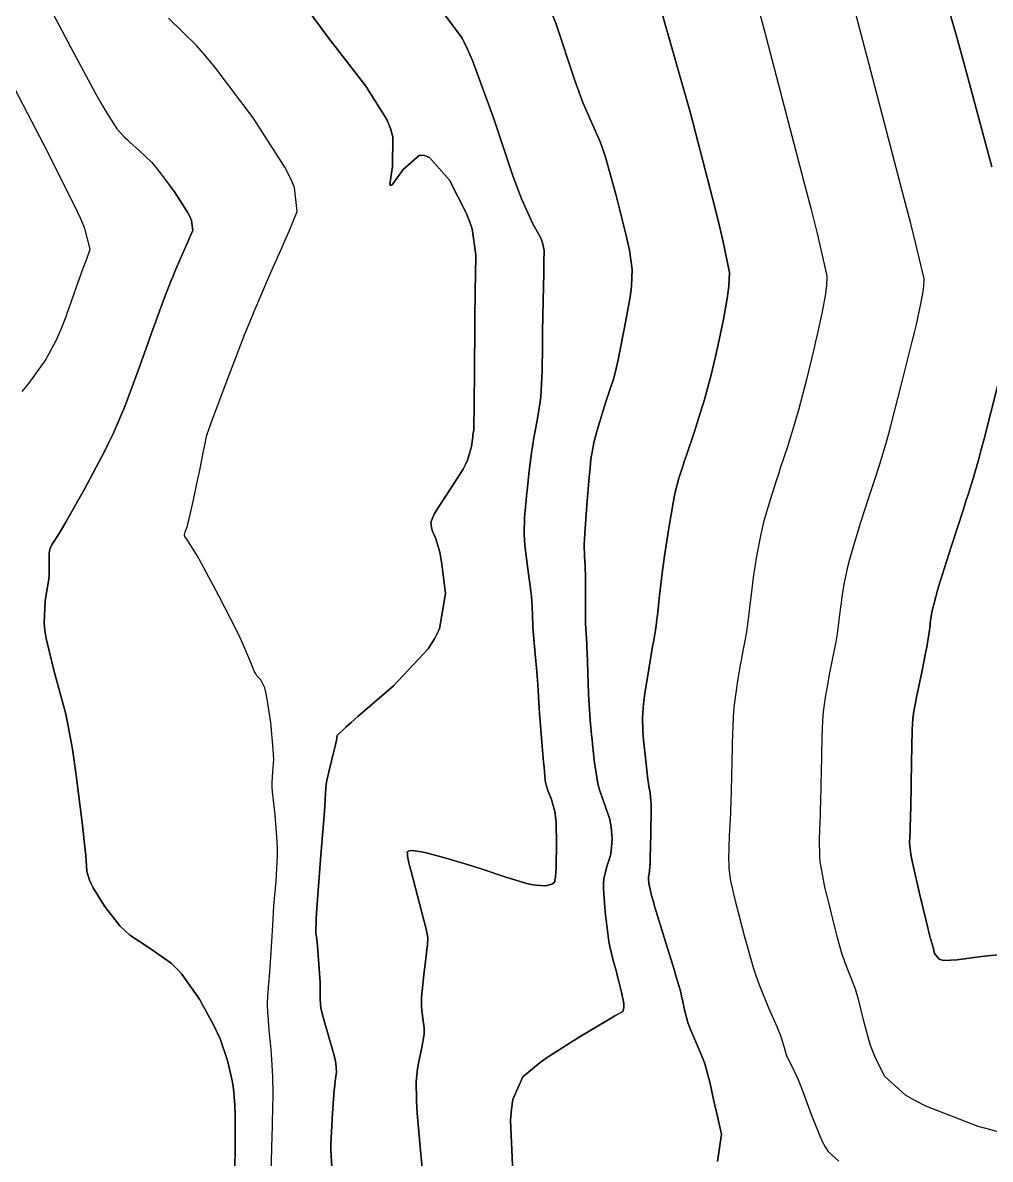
# Model space of a CAD drawing. Header units: metres. Extents: x 837117 to 838479, y 1189012 to 1191015.
# Drawn here: x 837819.78 to 837854.53, y 1189268.64 to 1189309.45 of the extents above; entities that cross this region are included whole.
import ezdxf

# ---------------------------------------------------------------- set-up
doc = ezdxf.new("R2010")
doc.units = ezdxf.units.M
doc.header["$LTSCALE"] = 0.3
doc.layers.add('COTAS 10', color=1, linetype='Continuous')
doc.layers.add('COTAS INT', color=252, linetype='Continuous')

msp = doc.modelspace()

# ---------------------------------------------------------------- linework, layer by layer
at = {"layer": 'COTAS 10'}
for points in [[(837837.381, 1189268.165), (837837.3, 1189270.042), (837837.328, 1189270.441), (837837.378, 1189270.787), (837837.74, 1189271.602), (837838.363, 1189272.111), (837838.577, 1189272.265), (837838.809, 1189272.425), (837839.799, 1189273.049), (837840.707, 1189273.589), (837840.888, 1189273.696), (837841.038, 1189273.784), (837841.323, 1189273.949), (837841.368, 1189274.083), (837841.366, 1189274.151), (837841.359, 1189274.233), (837841.281, 1189274.644), (837841.164, 1189275.122), (837841.131, 1189275.246), (837841.098, 1189275.368), (837840.978, 1189275.778), (837840.86, 1189276.28), (837840.828, 1189276.459), (837840.797, 1189276.655), (837840.69, 1189277.507), (837840.635, 1189278.348), (837840.638, 1189278.536), (837840.648, 1189278.705), (837840.748, 1189279.158), (837840.87, 1189279.507), (837840.894, 1189279.611), (837840.914, 1189279.718), (837840.949, 1189280.132), (837840.914, 1189280.579), (837840.889, 1189280.708), (837840.858, 1189280.839), (837840.689, 1189281.327), (837840.503, 1189281.869), (837840.46, 1189282.034), (837840.422, 1189282.205), (837840.315, 1189282.874), (837840.241, 1189283.542), (837840.223, 1189283.712), (837840.207, 1189283.875), (837840.157, 1189284.411), (837840.118, 1189284.973), (837840.109, 1189285.153), (837840.1, 1189285.344), (837840.071, 1189286.121), (837840.046, 1189286.85), (837840.039, 1189287.01), (837840.032, 1189287.153), (837840.007, 1189287.517), (837839.988, 1189287.883), (837839.985, 1189288.027), (837839.983, 1189288.188), (837839.984, 1189288.925), (837839.983, 1189289.656), (837839.979, 1189289.815), (837839.975, 1189289.954), (837839.949, 1189290.3), (837839.942, 1189290.717), (837839.949, 1189290.902), (837839.961, 1189291.116), (837840.037, 1189292.138), (837840.122, 1189293.13), (837840.138, 1189293.325), (837840.152, 1189293.485), (837840.179, 1189293.778), (837840.201, 1189293.91), (837840.212, 1189293.969), (837840.226, 1189294.037), (837840.293, 1189294.365), (837840.406, 1189294.823), (837840.449, 1189294.974), (837840.497, 1189295.135), (837840.711, 1189295.803), (837840.914, 1189296.415), (837840.955, 1189296.541), (837840.99, 1189296.648), (837841.059, 1189296.877), (837841.126, 1189297.191), (837841.159, 1189297.351), (837841.199, 1189297.544), (837841.393, 1189298.506), (837841.577, 1189299.538), (837841.611, 1189299.774), (837841.636, 1189299.99), (837841.664, 1189300.592), (837841.563, 1189301.281), (837841.507, 1189301.552), (837841.439, 1189301.857), (837841.092, 1189303.248), (837840.702, 1189304.623), (837840.607, 1189304.918), (837840.518, 1189305.176), (837840.241, 1189305.797), (837839.893, 1189306.586), (837839.757, 1189306.95), (837839.606, 1189307.376), (837838.919, 1189309.442), (837838.035, 1189311.619)], [(837838.035, 1189311.619), (837838.919, 1189309.442), (837839.606, 1189307.376), (837839.757, 1189306.95), (837839.893, 1189306.586), (837840.241, 1189305.797), (837840.518, 1189305.176), (837840.607, 1189304.918), (837840.702, 1189304.623), (837841.092, 1189303.248), (837841.439, 1189301.857), (837841.507, 1189301.552), (837841.563, 1189301.281), (837841.664, 1189300.592), (837841.636, 1189299.99), (837841.611, 1189299.774), (837841.577, 1189299.538), (837841.393, 1189298.506), (837841.199, 1189297.544), (837841.159, 1189297.351), (837841.126, 1189297.191), (837841.059, 1189296.877), (837840.99, 1189296.648), (837840.955, 1189296.541), (837840.914, 1189296.415), (837840.711, 1189295.803), (837840.497, 1189295.135), (837840.449, 1189294.974), (837840.406, 1189294.823), (837840.293, 1189294.365), (837840.226, 1189294.037), (837840.212, 1189293.969), (837840.201, 1189293.91), (837840.179, 1189293.778), (837840.152, 1189293.485), (837840.138, 1189293.325), (837840.122, 1189293.13), (837840.037, 1189292.138), (837839.961, 1189291.116), (837839.949, 1189290.902), (837839.942, 1189290.717), (837839.949, 1189290.3), (837839.975, 1189289.954), (837839.979, 1189289.815), (837839.983, 1189289.656), (837839.984, 1189288.925), (837839.983, 1189288.188), (837839.985, 1189288.027), (837839.988, 1189287.883), (837840.007, 1189287.517), (837840.032, 1189287.153), (837840.039, 1189287.01), (837840.046, 1189286.85), (837840.071, 1189286.121), (837840.1, 1189285.344), (837840.109, 1189285.153), (837840.118, 1189284.973), (837840.157, 1189284.411), (837840.207, 1189283.875), (837840.223, 1189283.712), (837840.241, 1189283.542), (837840.315, 1189282.874), (837840.422, 1189282.205), (837840.46, 1189282.034), (837840.503, 1189281.869), (837840.689, 1189281.327), (837840.858, 1189280.839), (837840.889, 1189280.708), (837840.914, 1189280.579), (837840.949, 1189280.132), (837840.914, 1189279.718), (837840.894, 1189279.611), (837840.87, 1189279.507), (837840.748, 1189279.158), (837840.648, 1189278.705), (837840.638, 1189278.536), (837840.635, 1189278.348), (837840.69, 1189277.507), (837840.797, 1189276.655), (837840.828, 1189276.459), (837840.86, 1189276.28), (837840.978, 1189275.778), (837841.098, 1189275.368), (837841.131, 1189275.246), (837841.164, 1189275.122), (837841.281, 1189274.644), (837841.359, 1189274.233), (837841.366, 1189274.151), (837841.368, 1189274.083), (837841.323, 1189273.949), (837841.038, 1189273.784), (837840.888, 1189273.696), (837840.707, 1189273.589), (837839.799, 1189273.049), (837838.809, 1189272.425), (837838.577, 1189272.265), (837838.363, 1189272.111), (837837.74, 1189271.602), (837837.378, 1189270.787), (837837.328, 1189270.441), (837837.3, 1189270.042), (837837.381, 1189268.165)], [(837819.754, 1189296.212), (837820, 1189296.5), (837820.587, 1189297.315), (837820.895, 1189297.885), (837820.963, 1189298.02), (837821.024, 1189298.144), (837821.184, 1189298.509), (837821.331, 1189298.908), (837821.384, 1189299.054), (837821.442, 1189299.216), (837821.698, 1189299.928), (837821.951, 1189300.637), (837822.008, 1189300.796), (837822.06, 1189300.938), (837822.199, 1189301.319), (837822.008, 1189302.06), (837821.852, 1189302.429), (837821.65, 1189302.87), (837820.548, 1189305.054), (837819.343, 1189307.354)]]:
    msp.add_lwpolyline(points, dxfattribs=at)
at = {"layer": 'COTAS INT'}
for points in [[(837844.964, 1189314.55), (837846.421, 1189309.151), (837847.82, 1189303.792), (837848.089, 1189302.745), (837848.305, 1189301.887), (837848.656, 1189300.366), (837848.639, 1189299.994), (837848.623, 1189299.86), (837848.602, 1189299.714), (837848.488, 1189299.075), (837848.313, 1189298.261), (837848.254, 1189298.004), (837848.19, 1189297.733), (837847.922, 1189296.638), (837847.634, 1189295.542), (837847.558, 1189295.27), (837847.484, 1189295.011), (837847.229, 1189294.19), (837846.984, 1189293.453), (837846.916, 1189293.247), (837846.848, 1189293.04), (837846.603, 1189292.286), (837846.381, 1189291.519), (837846.328, 1189291.304), (837846.279, 1189291.088), (837846.129, 1189290.298), (837846.013, 1189289.528), (837845.985, 1189289.325), (837845.959, 1189289.126), (837845.877, 1189288.443), (837845.805, 1189287.844), (837845.785, 1189287.699), (837845.765, 1189287.562), (837845.689, 1189287.14), (837845.603, 1189286.702), (837845.576, 1189286.555), (837845.547, 1189286.397), (837845.432, 1189285.733), (837845.329, 1189284.955), (837845.308, 1189284.725), (837845.29, 1189284.49), (837845.253, 1189283.586), (837845.238, 1189282.754), (837845.235, 1189282.563), (837845.232, 1189282.39), (837845.222, 1189281.906), (837845.207, 1189281.425), (837845.2, 1189281.253), (837845.191, 1189281.064), (837845.151, 1189280.241), (837845.128, 1189279.427), (837845.131, 1189279.243), (837845.137, 1189279.078), (837845.191, 1189278.632), (837845.317, 1189278.127), (837845.368, 1189277.924), (837845.427, 1189277.693), (837845.7, 1189276.632), (837846.026, 1189275.487), (837846.119, 1189275.202), (837846.213, 1189274.933), (837846.561, 1189274.078), (837846.858, 1189273.409), (837846.92, 1189273.256), (837846.974, 1189273.118), (837847.095, 1189272.735), (837847.181, 1189272.443), (837847.212, 1189272.362), (837847.247, 1189272.28), (837847.401, 1189271.981), (837847.617, 1189271.524), (837847.691, 1189271.342), (837847.771, 1189271.135), (837848.111, 1189270.19), (837848.492, 1189269.271), (837848.598, 1189269.081), (837848.705, 1189268.92), (837849.091, 1189268.571)], [(837844.964, 1189314.55), (837846.421, 1189309.151), (837847.82, 1189303.792), (837848.089, 1189302.745), (837848.305, 1189301.887), (837848.656, 1189300.366), (837848.639, 1189299.994), (837848.623, 1189299.86), (837848.602, 1189299.714), (837848.488, 1189299.075), (837848.313, 1189298.261), (837848.254, 1189298.004), (837848.19, 1189297.733), (837847.922, 1189296.638), (837847.634, 1189295.542), (837847.558, 1189295.27), (837847.484, 1189295.011), (837847.229, 1189294.19), (837846.984, 1189293.453), (837846.916, 1189293.247), (837846.848, 1189293.04), (837846.603, 1189292.286), (837846.381, 1189291.519), (837846.328, 1189291.304), (837846.279, 1189291.088), (837846.129, 1189290.298), (837846.013, 1189289.528), (837845.985, 1189289.325), (837845.959, 1189289.126), (837845.877, 1189288.443), (837845.805, 1189287.844), (837845.785, 1189287.699), (837845.765, 1189287.562), (837845.689, 1189287.14), (837845.603, 1189286.702), (837845.576, 1189286.555), (837845.547, 1189286.397), (837845.432, 1189285.733), (837845.329, 1189284.955), (837845.308, 1189284.725), (837845.29, 1189284.49), (837845.253, 1189283.586), (837845.238, 1189282.754), (837845.235, 1189282.563), (837845.232, 1189282.39), (837845.222, 1189281.906), (837845.207, 1189281.425), (837845.2, 1189281.253), (837845.191, 1189281.064), (837845.151, 1189280.241), (837845.128, 1189279.427), (837845.131, 1189279.243), (837845.137, 1189279.078), (837845.191, 1189278.632), (837845.317, 1189278.127), (837845.368, 1189277.924), (837845.427, 1189277.693), (837845.7, 1189276.632), (837846.026, 1189275.487), (837846.119, 1189275.202), (837846.213, 1189274.933), (837846.561, 1189274.078), (837846.858, 1189273.409), (837846.92, 1189273.256), (837846.974, 1189273.118), (837847.095, 1189272.735), (837847.181, 1189272.443), (837847.212, 1189272.362), (837847.247, 1189272.28), (837847.401, 1189271.981), (837847.617, 1189271.524), (837847.691, 1189271.342), (837847.771, 1189271.135), (837848.111, 1189270.19), (837848.492, 1189269.271), (837848.598, 1189269.081), (837848.705, 1189268.92), (837849.091, 1189268.571)], [(837856.092, 1189269.283), (837854.096, 1189269.819), (837852.215, 1189270.547), (837851.822, 1189270.744), (837851.485, 1189270.938), (837850.73, 1189271.622), (837850.377, 1189272.333), (837850.293, 1189272.545), (837850.215, 1189272.763), (837849.982, 1189273.604), (837849.789, 1189274.392), (837849.736, 1189274.577), (837849.683, 1189274.748), (837849.494, 1189275.244), (837849.311, 1189275.696), (837849.261, 1189275.838), (837849.212, 1189275.988), (837849.04, 1189276.594), (837848.868, 1189277.27), (837848.819, 1189277.465), (837848.77, 1189277.663), (837848.588, 1189278.407), (837848.446, 1189279.136), (837848.421, 1189279.325), (837848.403, 1189279.508), (837848.39, 1189280.123), (837848.418, 1189280.751), (837848.424, 1189280.943), (837848.431, 1189281.143), (837848.451, 1189281.927), (837848.467, 1189282.721), (837848.471, 1189282.927), (837848.475, 1189283.127), (837848.487, 1189283.797), (837848.511, 1189284.4), (837848.523, 1189284.557), (837848.537, 1189284.71), (837848.606, 1189285.229), (837848.698, 1189285.744), (837848.726, 1189285.895), (837848.756, 1189286.049), (837848.876, 1189286.636), (837848.989, 1189287.217), (837849.015, 1189287.367), (837849.038, 1189287.512), (837849.103, 1189287.998), (837849.16, 1189288.474), (837849.178, 1189288.612), (837849.198, 1189288.754), (837849.278, 1189289.289), (837849.422, 1189289.963), (837849.482, 1189290.191), (837849.55, 1189290.437), (837849.868, 1189291.478), (837850.203, 1189292.515), (837850.283, 1189292.758), (837850.356, 1189292.983), (837850.572, 1189293.638), (837850.8, 1189294.403), (837850.881, 1189294.697), (837850.97, 1189295.028), (837851.353, 1189296.519), (837851.722, 1189298.004), (837851.801, 1189298.33), (837851.87, 1189298.62), (837852.036, 1189299.36), (837852.115, 1189299.802), (837852.129, 1189299.903), (837852.14, 1189299.996), (837852.152, 1189300.253), (837851.853, 1189301.519), (837851.668, 1189302.248), (837851.438, 1189303.139), (837850.239, 1189307.724), (837848.975, 1189312.496)], [(837856.092, 1189269.283), (837854.096, 1189269.819), (837852.215, 1189270.547), (837851.822, 1189270.744), (837851.485, 1189270.938), (837850.73, 1189271.622), (837850.377, 1189272.333), (837850.293, 1189272.545), (837850.215, 1189272.763), (837849.982, 1189273.604), (837849.789, 1189274.392), (837849.736, 1189274.577), (837849.683, 1189274.748), (837849.494, 1189275.244), (837849.311, 1189275.696), (837849.261, 1189275.838), (837849.212, 1189275.988), (837849.04, 1189276.594), (837848.868, 1189277.27), (837848.819, 1189277.465), (837848.77, 1189277.663), (837848.588, 1189278.407), (837848.446, 1189279.136), (837848.421, 1189279.325), (837848.403, 1189279.508), (837848.39, 1189280.123), (837848.418, 1189280.751), (837848.424, 1189280.943), (837848.431, 1189281.143), (837848.451, 1189281.927), (837848.467, 1189282.721), (837848.471, 1189282.927), (837848.475, 1189283.127), (837848.487, 1189283.797), (837848.511, 1189284.4), (837848.523, 1189284.557), (837848.537, 1189284.71), (837848.606, 1189285.229), (837848.698, 1189285.744), (837848.726, 1189285.895), (837848.756, 1189286.049), (837848.876, 1189286.636), (837848.989, 1189287.217), (837849.015, 1189287.367), (837849.038, 1189287.512), (837849.103, 1189287.998), (837849.16, 1189288.474), (837849.178, 1189288.612), (837849.198, 1189288.754), (837849.278, 1189289.289), (837849.422, 1189289.963), (837849.482, 1189290.191), (837849.55, 1189290.437), (837849.868, 1189291.478), (837850.203, 1189292.515), (837850.283, 1189292.758), (837850.356, 1189292.983), (837850.572, 1189293.638), (837850.8, 1189294.403), (837850.881, 1189294.697), (837850.97, 1189295.028), (837851.353, 1189296.519), (837851.722, 1189298.004), (837851.801, 1189298.33), (837851.87, 1189298.62), (837852.036, 1189299.36), (837852.115, 1189299.802), (837852.129, 1189299.903), (837852.14, 1189299.996), (837852.152, 1189300.253), (837851.853, 1189301.519), (837851.668, 1189302.248), (837851.438, 1189303.139), (837850.239, 1189307.724), (837848.975, 1189312.496)], [(837852.465, 1189311.913), (837853.299, 1189309.015), (837853.529, 1189308.192), (837853.759, 1189307.36), (837854.587, 1189304.283)], [(837854.587, 1189304.283), (837853.759, 1189307.36), (837853.529, 1189308.192), (837853.299, 1189309.015), (837852.465, 1189311.913)], [(837829.359, 1189310.818), (837830.48, 1189309.278), (837830.78, 1189308.878), (837831.076, 1189308.488), (837832.104, 1189307.174), (837832.858, 1189305.977), (837832.98, 1189305.66), (837833.065, 1189305.351), (837833.059, 1189304.289), (837832.964, 1189303.653), (837832.993, 1189303.612), (837833.046, 1189303.63), (837833.436, 1189304.184), (837834.024, 1189304.694), (837834.201, 1189304.684), (837834.385, 1189304.609), (837835.101, 1189303.794), (837835.706, 1189302.628), (837835.821, 1189302.331), (837835.912, 1189302.047), (837836.048, 1189301.114), (837836.034, 1189300.363), (837836.031, 1189300.192), (837836.029, 1189300.037), (837836.021, 1189299.614), (837836.014, 1189299.029), (837836.011, 1189298.772), (837836.009, 1189298.474), (837835.999, 1189297.054), (837835.988, 1189295.687), (837835.985, 1189295.422), (837835.983, 1189295.206), (837835.972, 1189294.836), (837835.955, 1189294.714), (837835.947, 1189294.655), (837835.939, 1189294.584), (837835.899, 1189294.237), (837835.754, 1189293.747), (837835.68, 1189293.588), (837835.591, 1189293.417), (837835.145, 1189292.715), (837834.706, 1189292.062), (837834.621, 1189291.924), (837834.552, 1189291.803), (837834.434, 1189291.52), (837834.453, 1189291.328), (837834.469, 1189291.266), (837834.491, 1189291.199), (837834.61, 1189290.924), (837834.755, 1189290.438), (837834.794, 1189290.238), (837834.831, 1189290.01), (837834.959, 1189288.951), (837834.746, 1189287.687), (837834.569, 1189287.329), (837834.34, 1189286.967), (837833.088, 1189285.635), (837831.812, 1189284.537), (837831.569, 1189284.325), (837831.374, 1189284.151), (837831.067, 1189283.854), (837831.059, 1189283.772), (837831.051, 1189283.735), (837831.042, 1189283.691), (837830.992, 1189283.479), (837830.921, 1189283.19), (837830.898, 1189283.097), (837830.874, 1189282.999), (837830.778, 1189282.599), (837830.697, 1189282.24), (837830.682, 1189282.167), (837830.671, 1189282.105), (837830.661, 1189281.979), (837830.639, 1189281.553), (837830.621, 1189281.303), (837830.598, 1189280.996), (837830.472, 1189279.407), (837830.349, 1189277.808), (837830.328, 1189277.494), (837830.312, 1189277.236), (837830.303, 1189276.77), (837830.336, 1189276.536), (837830.348, 1189276.425), (837830.36, 1189276.293), (837830.412, 1189275.648), (837830.454, 1189274.983), (837830.46, 1189274.839), (837830.463, 1189274.711), (837830.454, 1189274.394), (837830.484, 1189274.067), (837830.513, 1189273.933), (837830.551, 1189273.779), (837830.76, 1189273.069), (837830.965, 1189272.364), (837831, 1189272.214), (837831.026, 1189272.084), (837831.043, 1189271.776), (837830.994, 1189271.439), (837830.979, 1189271.29), (837830.962, 1189271.117), (837830.897, 1189270.292), (837830.85, 1189269.398), (837830.846, 1189269.182), (837830.845, 1189268.979), (837830.874, 1189268.36)], [(837830.874, 1189268.36), (837830.845, 1189268.979), (837830.846, 1189269.182), (837830.85, 1189269.398), (837830.897, 1189270.292), (837830.962, 1189271.117), (837830.979, 1189271.29), (837830.994, 1189271.439), (837831.043, 1189271.776), (837831.026, 1189272.084), (837831, 1189272.214), (837830.965, 1189272.364), (837830.76, 1189273.069), (837830.551, 1189273.779), (837830.513, 1189273.933), (837830.484, 1189274.067), (837830.454, 1189274.394), (837830.463, 1189274.711), (837830.46, 1189274.839), (837830.454, 1189274.983), (837830.412, 1189275.648), (837830.36, 1189276.293), (837830.348, 1189276.425), (837830.336, 1189276.536), (837830.303, 1189276.77), (837830.312, 1189277.236), (837830.328, 1189277.494), (837830.349, 1189277.808), (837830.472, 1189279.407), (837830.598, 1189280.996), (837830.621, 1189281.303), (837830.639, 1189281.553), (837830.661, 1189281.979), (837830.671, 1189282.105), (837830.682, 1189282.167), (837830.697, 1189282.24), (837830.778, 1189282.599), (837830.874, 1189282.999), (837830.898, 1189283.097), (837830.921, 1189283.19), (837830.992, 1189283.479), (837831.042, 1189283.691), (837831.051, 1189283.735), (837831.059, 1189283.772), (837831.067, 1189283.854), (837831.374, 1189284.151), (837831.569, 1189284.325), (837831.812, 1189284.537), (837833.088, 1189285.635), (837834.34, 1189286.967), (837834.569, 1189287.329), (837834.746, 1189287.687), (837834.959, 1189288.951), (837834.831, 1189290.01), (837834.794, 1189290.238), (837834.755, 1189290.438), (837834.61, 1189290.924), (837834.491, 1189291.199), (837834.469, 1189291.266), (837834.453, 1189291.328), (837834.434, 1189291.52), (837834.552, 1189291.803), (837834.621, 1189291.924), (837834.706, 1189292.062), (837835.145, 1189292.715), (837835.591, 1189293.417), (837835.68, 1189293.588), (837835.754, 1189293.747), (837835.899, 1189294.237), (837835.939, 1189294.584), (837835.947, 1189294.655), (837835.955, 1189294.714), (837835.972, 1189294.836), (837835.983, 1189295.206), (837835.985, 1189295.422), (837835.988, 1189295.687), (837835.999, 1189297.054), (837836.009, 1189298.474), (837836.011, 1189298.772), (837836.014, 1189299.029), (837836.021, 1189299.614), (837836.029, 1189300.037), (837836.031, 1189300.192), (837836.034, 1189300.363), (837836.048, 1189301.114), (837835.912, 1189302.047), (837835.821, 1189302.331), (837835.706, 1189302.628), (837835.101, 1189303.794), (837834.385, 1189304.609), (837834.201, 1189304.684), (837834.024, 1189304.694), (837833.436, 1189304.184), (837833.046, 1189303.63), (837832.993, 1189303.612), (837832.964, 1189303.653), (837833.059, 1189304.289), (837833.065, 1189305.351), (837832.98, 1189305.66), (837832.858, 1189305.977), (837832.104, 1189307.174), (837831.076, 1189308.488), (837830.78, 1189308.878), (837830.48, 1189309.278), (837829.359, 1189310.818)], [(837820.548, 1189310.389), (837821.502, 1189308.559), (837822.387, 1189306.916), (837822.578, 1189306.575), (837822.747, 1189306.284), (837823.161, 1189305.648), (837823.446, 1189305.336), (837823.533, 1189305.25), (837823.623, 1189305.164), (837823.975, 1189304.856), (837824.395, 1189304.443), (837824.527, 1189304.291), (837824.666, 1189304.123), (837825.227, 1189303.379), (837825.697, 1189302.65), (837825.778, 1189302.49), (837825.838, 1189302.349), (837825.88, 1189301.993), (837825.758, 1189301.705), (837825.716, 1189301.607), (837825.67, 1189301.501), (837825.471, 1189301.051), (837825.241, 1189300.516), (837825.175, 1189300.356), (837825.109, 1189300.191), (837824.861, 1189299.551), (837824.606, 1189298.862), (837824.534, 1189298.666), (837824.461, 1189298.468), (837824.197, 1189297.733), (837823.918, 1189296.96), (837823.836, 1189296.737), (837823.753, 1189296.512), (837823.438, 1189295.668), (837823.019, 1189294.689), (837822.871, 1189294.379), (837822.707, 1189294.052), (837822, 1189292.727), (837821.335, 1189291.547), (837821.198, 1189291.31), (837821.082, 1189291.113), (837820.836, 1189290.725), (837820.752, 1189290.543), (837820.738, 1189290.475), (837820.728, 1189290.4), (837820.728, 1189290.064), (837820.721, 1189289.62), (837820.707, 1189289.477), (837820.689, 1189289.325), (837820.58, 1189288.701), (837820.543, 1189287.896), (837820.57, 1189287.63), (837820.613, 1189287.344), (837820.902, 1189286.156), (837821.243, 1189284.93), (837821.319, 1189284.621), (837821.387, 1189284.324), (837821.567, 1189283.363), (837821.697, 1189282.427), (837821.733, 1189282.147), (837821.77, 1189281.858), (837821.906, 1189280.738), (837822.015, 1189279.749), (837822.036, 1189279.543), (837822.052, 1189279.366), (837822.074, 1189278.972), (837822.168, 1189278.657), (837822.229, 1189278.53), (837822.305, 1189278.386), (837822.707, 1189277.724), (837823.265, 1189277.02), (837823.439, 1189276.851), (837823.621, 1189276.692), (837824.352, 1189276.209), (837825.103, 1189275.68), (837825.298, 1189275.492), (837825.487, 1189275.286), (837826.124, 1189274.392), (837826.644, 1189273.439), (837826.759, 1189273.195), (837826.862, 1189272.961), (837827.131, 1189272.187), (837827.285, 1189271.51), (837827.316, 1189271.336), (837827.342, 1189271.168), (837827.392, 1189270.609), (837827.404, 1189270.182), (837827.406, 1189270.097), (837827.408, 1189270.026), (837827.41, 1189269.887), (837827.406, 1189269.588), (837827.404, 1189269.416), (837827.402, 1189269.205), (837827.391, 1189268.122)], [(837828.707, 1189268.179), (837828.715, 1189268.72), (837828.719, 1189268.894), (837828.724, 1189269.078), (837828.745, 1189269.829), (837828.762, 1189270.6), (837828.764, 1189270.797), (837828.765, 1189270.986), (837828.755, 1189271.611), (837828.725, 1189272.218), (837828.713, 1189272.396), (837828.698, 1189272.579), (837828.63, 1189273.276), (837828.576, 1189273.955), (837828.571, 1189274.126), (837828.57, 1189274.29), (837828.6, 1189274.819), (837828.653, 1189275.362), (837828.666, 1189275.534), (837828.678, 1189275.715), (837828.718, 1189276.45), (837828.765, 1189277.267), (837828.781, 1189277.501), (837828.799, 1189277.738), (837828.878, 1189278.622), (837828.926, 1189279.539), (837828.925, 1189279.797), (837828.917, 1189280.056), (837828.836, 1189281.006), (837828.75, 1189281.83), (837828.739, 1189282.009), (837828.734, 1189282.168), (837828.762, 1189282.564), (837828.789, 1189282.991), (837828.783, 1189283.168), (837828.771, 1189283.371), (837828.681, 1189284.318), (837828.548, 1189285.231), (837828.511, 1189285.413), (837828.472, 1189285.563), (837828.329, 1189285.85), (837828.184, 1189286.002), (837828.144, 1189286.067), (837828.104, 1189286.144), (837827.959, 1189286.504), (837827.696, 1189287.127), (837827.581, 1189287.37), (837827.448, 1189287.642), (837826.813, 1189288.877), (837826.182, 1189290.054), (837826.05, 1189290.291), (837825.938, 1189290.488), (837825.689, 1189290.877), (837825.599, 1189291.003), (837825.587, 1189291.034), (837825.581, 1189291.064), (837825.606, 1189291.158), (837825.69, 1189291.388), (837825.721, 1189291.503), (837825.755, 1189291.64), (837825.908, 1189292.32), (837826.068, 1189293.08), (837826.107, 1189293.268), (837826.144, 1189293.445), (837826.258, 1189294.003), (837826.34, 1189294.407), (837826.356, 1189294.486), (837826.369, 1189294.552), (837826.395, 1189294.675), (837826.519, 1189295.017), (837826.595, 1189295.221), (837826.689, 1189295.472), (837827.176, 1189296.772), (837827.769, 1189298.304), (837827.929, 1189298.701), (837828.087, 1189299.087), (837828.643, 1189300.381), (837829.127, 1189301.473), (837829.239, 1189301.731), (837829.342, 1189301.969), (837829.636, 1189302.669), (837829.535, 1189303.534), (837829.389, 1189303.876), (837829.192, 1189304.264), (837828.052, 1189306.036), (837826.689, 1189307.841), (837826.351, 1189308.249), (837826.03, 1189308.618), (837825.01, 1189309.622)], [(837828.707, 1189268.179), (837828.715, 1189268.72), (837828.719, 1189268.894), (837828.724, 1189269.078), (837828.745, 1189269.829), (837828.762, 1189270.6), (837828.764, 1189270.797), (837828.765, 1189270.986), (837828.755, 1189271.611), (837828.725, 1189272.218), (837828.713, 1189272.396), (837828.698, 1189272.579), (837828.63, 1189273.276), (837828.576, 1189273.955), (837828.571, 1189274.126), (837828.57, 1189274.29), (837828.6, 1189274.819), (837828.653, 1189275.362), (837828.666, 1189275.534), (837828.678, 1189275.715), (837828.718, 1189276.45), (837828.765, 1189277.267), (837828.781, 1189277.501), (837828.799, 1189277.738), (837828.878, 1189278.622), (837828.926, 1189279.539), (837828.925, 1189279.797), (837828.917, 1189280.056), (837828.836, 1189281.006), (837828.75, 1189281.83), (837828.739, 1189282.009), (837828.734, 1189282.168), (837828.762, 1189282.564), (837828.789, 1189282.991), (837828.783, 1189283.168), (837828.771, 1189283.371), (837828.681, 1189284.318), (837828.548, 1189285.231), (837828.511, 1189285.413), (837828.472, 1189285.563), (837828.329, 1189285.85), (837828.184, 1189286.002), (837828.144, 1189286.067), (837828.104, 1189286.144), (837827.959, 1189286.504), (837827.696, 1189287.127), (837827.581, 1189287.37), (837827.448, 1189287.642), (837826.813, 1189288.877), (837826.182, 1189290.054), (837826.05, 1189290.291), (837825.938, 1189290.488), (837825.689, 1189290.877), (837825.599, 1189291.003), (837825.587, 1189291.034), (837825.581, 1189291.064), (837825.606, 1189291.158), (837825.69, 1189291.388), (837825.721, 1189291.503), (837825.755, 1189291.64), (837825.908, 1189292.32), (837826.068, 1189293.08), (837826.107, 1189293.268), (837826.144, 1189293.445), (837826.258, 1189294.003), (837826.34, 1189294.407), (837826.356, 1189294.486), (837826.369, 1189294.552), (837826.395, 1189294.675), (837826.519, 1189295.017), (837826.595, 1189295.221), (837826.689, 1189295.472), (837827.176, 1189296.772), (837827.769, 1189298.304), (837827.929, 1189298.701), (837828.087, 1189299.087), (837828.643, 1189300.381), (837829.127, 1189301.473), (837829.239, 1189301.731), (837829.342, 1189301.969), (837829.636, 1189302.669), (837829.535, 1189303.534), (837829.389, 1189303.876), (837829.192, 1189304.264), (837828.052, 1189306.036), (837826.689, 1189307.841), (837826.351, 1189308.249), (837826.03, 1189308.618), (837825.01, 1189309.622)], [(837834.933, 1189309.739), (837835.554, 1189308.902), (837835.74, 1189308.531), (837835.933, 1189308.099), (837836.682, 1189306.035), (837837.38, 1189303.955), (837837.541, 1189303.513), (837837.687, 1189303.129), (837838.099, 1189302.226), (837838.355, 1189301.762), (837838.403, 1189301.654), (837838.442, 1189301.555), (837838.501, 1189301.274), (837838.494, 1189300.861), (837838.486, 1189300.467), (837838.467, 1189299.46), (837838.448, 1189298.349), (837838.444, 1189298.072), (837838.44, 1189297.809), (837838.432, 1189296.969), (837838.401, 1189296.234), (837838.383, 1189296.037), (837838.361, 1189295.842), (837838.25, 1189295.163), (837838.122, 1189294.485), (837838.091, 1189294.291), (837838.061, 1189294.095), (837837.966, 1189293.363), (837837.889, 1189292.653), (837837.87, 1189292.469), (837837.852, 1189292.292), (837837.798, 1189291.702), (837837.788, 1189291.081), (837837.798, 1189290.884), (837837.813, 1189290.677), (837837.915, 1189289.84), (837838.026, 1189289.038), (837838.047, 1189288.852), (837838.063, 1189288.682), (837838.088, 1189288.201), (837838.1, 1189287.755), (837838.109, 1189287.606), (837838.119, 1189287.448), (837838.178, 1189286.786), (837838.239, 1189286.139), (837838.251, 1189285.99), (837838.262, 1189285.853), (837838.283, 1189285.469), (837838.308, 1189285.024), (837838.32, 1189284.85), (837838.335, 1189284.653), (837838.408, 1189283.76), (837838.483, 1189282.894), (837838.499, 1189282.715), (837838.513, 1189282.563), (837838.545, 1189282.233), (837838.59, 1189282.033), (837838.612, 1189281.963), (837838.639, 1189281.886), (837838.769, 1189281.554), (837838.893, 1189281.079), (837838.916, 1189280.912), (837838.933, 1189280.729), (837838.951, 1189279.94), (837838.935, 1189279.216), (837838.93, 1189279.074), (837838.925, 1189278.957), (837838.906, 1189278.748), (837838.891, 1189278.7), (837838.889, 1189278.686), (837838.887, 1189278.671), (837838.889, 1189278.613), (837838.843, 1189278.553), (837838.812, 1189278.537), (837838.774, 1189278.521), (837838.567, 1189278.464), (837838.188, 1189278.477), (837838.041, 1189278.505), (837837.876, 1189278.544), (837837.126, 1189278.771), (837836.274, 1189279.053), (837836.044, 1189279.127), (837835.817, 1189279.199), (837835.019, 1189279.441), (837834.356, 1189279.624), (837834.215, 1189279.658), (837834.091, 1189279.685), (837833.794, 1189279.725), (837833.653, 1189279.71), (837833.627, 1189279.703), (837833.607, 1189279.695), (837833.582, 1189279.653), (837833.591, 1189279.603), (837833.593, 1189279.575), (837833.592, 1189279.527), (837833.645, 1189279.28), (837833.679, 1189279.141), (837833.722, 1189278.971), (837833.95, 1189278.104), (837834.181, 1189277.226), (837834.226, 1189277.048), (837834.262, 1189276.9), (837834.325, 1189276.603), (837834.308, 1189276.331), (837834.294, 1189276.199), (837834.276, 1189276.041), (837834.181, 1189275.268), (837834.102, 1189274.457), (837834.095, 1189274.277), (837834.095, 1189274.116), (837834.147, 1189273.696), (837834.198, 1189273.356), (837834.197, 1189273.247), (837834.189, 1189273.131), (837834.106, 1189272.656), (837833.998, 1189272.153), (837833.975, 1189272.019), (837833.954, 1189271.888), (837833.904, 1189271.435), (837833.913, 1189270.749), (837833.929, 1189270.471), (837833.952, 1189270.154), (837834.084, 1189268.692), (837834.244, 1189267.165)], [(837834.244, 1189267.165), (837834.084, 1189268.692), (837833.952, 1189270.154), (837833.929, 1189270.471), (837833.913, 1189270.749), (837833.904, 1189271.435), (837833.954, 1189271.888), (837833.975, 1189272.019), (837833.998, 1189272.153), (837834.106, 1189272.656), (837834.189, 1189273.131), (837834.197, 1189273.247), (837834.198, 1189273.356), (837834.147, 1189273.696), (837834.095, 1189274.116), (837834.095, 1189274.277), (837834.102, 1189274.457), (837834.181, 1189275.268), (837834.276, 1189276.041), (837834.294, 1189276.199), (837834.308, 1189276.331), (837834.325, 1189276.603), (837834.262, 1189276.9), (837834.226, 1189277.048), (837834.181, 1189277.226), (837833.95, 1189278.104), (837833.722, 1189278.971), (837833.679, 1189279.141), (837833.645, 1189279.28), (837833.592, 1189279.527), (837833.593, 1189279.575), (837833.591, 1189279.603), (837833.582, 1189279.653), (837833.607, 1189279.695), (837833.627, 1189279.703), (837833.653, 1189279.71), (837833.794, 1189279.725), (837834.091, 1189279.685), (837834.215, 1189279.658), (837834.356, 1189279.624), (837835.019, 1189279.441), (837835.817, 1189279.199), (837836.044, 1189279.127), (837836.274, 1189279.053), (837837.126, 1189278.771), (837837.876, 1189278.544), (837838.041, 1189278.505), (837838.188, 1189278.477), (837838.567, 1189278.464), (837838.774, 1189278.521), (837838.812, 1189278.537), (837838.843, 1189278.553), (837838.889, 1189278.613), (837838.887, 1189278.671), (837838.889, 1189278.686), (837838.891, 1189278.7), (837838.906, 1189278.748), (837838.925, 1189278.957), (837838.93, 1189279.074), (837838.935, 1189279.216), (837838.951, 1189279.94), (837838.933, 1189280.729), (837838.916, 1189280.912), (837838.893, 1189281.079), (837838.769, 1189281.554), (837838.639, 1189281.886), (837838.612, 1189281.963), (837838.59, 1189282.033), (837838.545, 1189282.233), (837838.513, 1189282.563), (837838.499, 1189282.715), (837838.483, 1189282.894), (837838.408, 1189283.76), (837838.335, 1189284.653), (837838.32, 1189284.85), (837838.308, 1189285.024), (837838.283, 1189285.469), (837838.262, 1189285.853), (837838.251, 1189285.99), (837838.239, 1189286.139), (837838.178, 1189286.786), (837838.119, 1189287.448), (837838.109, 1189287.606), (837838.1, 1189287.755), (837838.088, 1189288.201), (837838.063, 1189288.682), (837838.047, 1189288.852), (837838.026, 1189289.038), (837837.915, 1189289.84), (837837.813, 1189290.677), (837837.798, 1189290.884), (837837.788, 1189291.081), (837837.798, 1189291.702), (837837.852, 1189292.292), (837837.87, 1189292.469), (837837.889, 1189292.653), (837837.966, 1189293.363), (837838.061, 1189294.095), (837838.091, 1189294.291), (837838.122, 1189294.485), (837838.25, 1189295.163), (837838.361, 1189295.842), (837838.383, 1189296.037), (837838.401, 1189296.234), (837838.432, 1189296.969), (837838.44, 1189297.809), (837838.444, 1189298.072), (837838.448, 1189298.349), (837838.467, 1189299.46), (837838.486, 1189300.467), (837838.494, 1189300.861), (837838.501, 1189301.274), (837838.442, 1189301.555), (837838.403, 1189301.654), (837838.355, 1189301.762), (837838.099, 1189302.226), (837837.687, 1189303.129), (837837.541, 1189303.513), (837837.38, 1189303.955), (837836.682, 1189306.035), (837835.933, 1189308.099), (837835.74, 1189308.531), (837835.554, 1189308.902), (837834.933, 1189309.739)], [(837842.768, 1189309.689), (837843.757, 1189306.2), (837844.63, 1189302.825), (837844.798, 1189302.148), (837844.934, 1189301.584), (837845.16, 1189300.479), (837845.137, 1189299.992), (837845.117, 1189299.817), (837845.09, 1189299.626), (837844.94, 1189298.79), (837844.756, 1189297.902), (837844.707, 1189297.677), (837844.658, 1189297.462), (837844.491, 1189296.757), (837844.299, 1189296.056), (837844.236, 1189295.842), (837844.168, 1189295.619), (837843.885, 1189294.743), (837843.611, 1189293.923), (837843.549, 1189293.735), (837843.493, 1189293.565), (837843.338, 1189293.093), (837843.213, 1189292.6), (837843.175, 1189292.417), (837843.135, 1189292.213), (837842.98, 1189291.306), (837842.829, 1189290.303), (837842.792, 1189290.038), (837842.758, 1189289.778), (837842.651, 1189288.887), (837842.573, 1189288.177), (837842.555, 1189288.031), (837842.54, 1189287.907), (837842.502, 1189287.643), (837842.449, 1189287.354), (837842.425, 1189287.215), (837842.396, 1189287.049), (837842.258, 1189286.236), (837842.124, 1189285.371), (837842.097, 1189285.172), (837842.076, 1189284.992), (837842.038, 1189284.49), (837842.051, 1189284.02), (837842.062, 1189283.859), (837842.076, 1189283.686), (837842.15, 1189282.951), (837842.232, 1189282.274), (837842.251, 1189282.138), (837842.268, 1189282.024), (837842.315, 1189281.796), (837842.339, 1189281.52), (837842.342, 1189281.375), (837842.344, 1189281.2), (837842.335, 1189280.324), (837842.314, 1189279.45), (837842.307, 1189279.278), (837842.3, 1189279.136), (837842.271, 1189278.873), (837842.251, 1189278.781), (837842.249, 1189278.746), (837842.249, 1189278.708), (837842.26, 1189278.537), (837842.359, 1189278.115), (837842.414, 1189277.919), (837842.481, 1189277.688), (837842.824, 1189276.564), (837843.169, 1189275.449), (837843.238, 1189275.222), (837843.296, 1189275.032), (837843.407, 1189274.642), (837843.452, 1189274.442), (837843.467, 1189274.371), (837843.483, 1189274.293), (837843.551, 1189273.957), (837843.663, 1189273.547), (837843.706, 1189273.424), (837843.755, 1189273.295), (837843.976, 1189272.795), (837844.207, 1189272.253), (837844.262, 1189272.098), (837844.313, 1189271.942), (837844.463, 1189271.361), (837844.6, 1189270.721), (837844.643, 1189270.528), (837844.689, 1189270.327), (837844.869, 1189269.542), (837844.728, 1189268.564)], [(837844.728, 1189268.564), (837844.869, 1189269.542), (837844.689, 1189270.327), (837844.643, 1189270.528), (837844.6, 1189270.721), (837844.463, 1189271.361), (837844.313, 1189271.942), (837844.262, 1189272.098), (837844.207, 1189272.253), (837843.976, 1189272.795), (837843.755, 1189273.295), (837843.706, 1189273.424), (837843.663, 1189273.547), (837843.551, 1189273.957), (837843.483, 1189274.293), (837843.467, 1189274.371), (837843.452, 1189274.442), (837843.407, 1189274.642), (837843.296, 1189275.032), (837843.238, 1189275.222), (837843.169, 1189275.449), (837842.824, 1189276.564), (837842.481, 1189277.688), (837842.414, 1189277.919), (837842.359, 1189278.115), (837842.26, 1189278.537), (837842.249, 1189278.708), (837842.249, 1189278.746), (837842.251, 1189278.781), (837842.271, 1189278.873), (837842.3, 1189279.136), (837842.307, 1189279.278), (837842.314, 1189279.45), (837842.335, 1189280.324), (837842.344, 1189281.2), (837842.342, 1189281.375), (837842.339, 1189281.52), (837842.315, 1189281.796), (837842.268, 1189282.024), (837842.251, 1189282.138), (837842.232, 1189282.274), (837842.15, 1189282.951), (837842.076, 1189283.686), (837842.062, 1189283.859), (837842.051, 1189284.02), (837842.038, 1189284.49), (837842.076, 1189284.992), (837842.097, 1189285.172), (837842.124, 1189285.371), (837842.258, 1189286.236), (837842.396, 1189287.049), (837842.425, 1189287.215), (837842.449, 1189287.354), (837842.502, 1189287.643), (837842.54, 1189287.907), (837842.555, 1189288.031), (837842.573, 1189288.177), (837842.651, 1189288.887), (837842.758, 1189289.778), (837842.792, 1189290.038), (837842.829, 1189290.303), (837842.98, 1189291.306), (837843.135, 1189292.213), (837843.175, 1189292.417), (837843.213, 1189292.6), (837843.338, 1189293.093), (837843.493, 1189293.565), (837843.549, 1189293.735), (837843.611, 1189293.923), (837843.885, 1189294.743), (837844.168, 1189295.619), (837844.236, 1189295.842), (837844.299, 1189296.056), (837844.491, 1189296.757), (837844.658, 1189297.462), (837844.707, 1189297.677), (837844.756, 1189297.902), (837844.94, 1189298.79), (837845.09, 1189299.626), (837845.117, 1189299.817), (837845.137, 1189299.992), (837845.16, 1189300.479), (837844.934, 1189301.584), (837844.798, 1189302.148), (837844.63, 1189302.825), (837843.757, 1189306.2), (837842.768, 1189309.689)], [(837827.391, 1189268.122), (837827.402, 1189269.205), (837827.404, 1189269.416), (837827.406, 1189269.588), (837827.41, 1189269.887), (837827.408, 1189270.026), (837827.406, 1189270.097), (837827.404, 1189270.182), (837827.392, 1189270.609), (837827.342, 1189271.168), (837827.316, 1189271.336), (837827.285, 1189271.51), (837827.131, 1189272.187), (837826.862, 1189272.961), (837826.759, 1189273.195), (837826.644, 1189273.439), (837826.124, 1189274.392), (837825.487, 1189275.286), (837825.298, 1189275.492), (837825.103, 1189275.68), (837824.352, 1189276.209), (837823.621, 1189276.692), (837823.439, 1189276.851), (837823.265, 1189277.02), (837822.707, 1189277.724), (837822.305, 1189278.386), (837822.229, 1189278.53), (837822.168, 1189278.657), (837822.074, 1189278.972), (837822.052, 1189279.366), (837822.036, 1189279.543), (837822.015, 1189279.749), (837821.906, 1189280.738), (837821.77, 1189281.858), (837821.733, 1189282.147), (837821.697, 1189282.427), (837821.567, 1189283.363), (837821.387, 1189284.324), (837821.319, 1189284.621), (837821.243, 1189284.93), (837820.902, 1189286.156), (837820.613, 1189287.344), (837820.57, 1189287.63), (837820.543, 1189287.896), (837820.58, 1189288.701), (837820.689, 1189289.325), (837820.707, 1189289.477), (837820.721, 1189289.62), (837820.728, 1189290.064), (837820.728, 1189290.4), (837820.738, 1189290.475), (837820.752, 1189290.543), (837820.836, 1189290.725), (837821.082, 1189291.113), (837821.198, 1189291.31), (837821.335, 1189291.547), (837822, 1189292.727), (837822.707, 1189294.052), (837822.871, 1189294.379), (837823.019, 1189294.689), (837823.438, 1189295.668), (837823.753, 1189296.512), (837823.836, 1189296.737), (837823.918, 1189296.96), (837824.197, 1189297.733), (837824.461, 1189298.468), (837824.534, 1189298.666), (837824.606, 1189298.862), (837824.861, 1189299.551), (837825.109, 1189300.191), (837825.175, 1189300.356), (837825.241, 1189300.516), (837825.471, 1189301.051), (837825.67, 1189301.501), (837825.716, 1189301.607), (837825.758, 1189301.705), (837825.88, 1189301.993), (837825.838, 1189302.349), (837825.778, 1189302.49), (837825.697, 1189302.65), (837825.227, 1189303.379), (837824.923, 1189303.782)], [(837854.785, 1189296.399), (837854.305, 1189294.513), (837854.204, 1189294.125), (837854.117, 1189293.795), (837853.916, 1189293.085), (837853.728, 1189292.513), (837853.649, 1189292.27), (837853.559, 1189291.99), (837853.133, 1189290.671), (837852.719, 1189289.356), (837852.635, 1189289.078), (837852.566, 1189288.838), (837852.427, 1189288.281), (837852.382, 1189287.979), (837852.371, 1189287.899), (837852.361, 1189287.821), (837852.329, 1189287.554), (837852.271, 1189287.179), (837852.245, 1189287.034), (837852.214, 1189286.871), (837852.063, 1189286.133), (837851.91, 1189285.397), (837851.877, 1189285.235), (837851.849, 1189285.092), (837851.78, 1189284.726), (837851.746, 1189284.466), (837851.739, 1189284.389), (837851.733, 1189284.31), (837851.72, 1189284.008), (837851.711, 1189283.5), (837851.706, 1189283.291), (837851.702, 1189283.053), (837851.679, 1189281.947), (837851.655, 1189280.86), (837851.649, 1189280.633), (837851.644, 1189280.438), (837851.629, 1189280.005), (837851.677, 1189279.589), (837851.711, 1189279.406), (837851.754, 1189279.194), (837851.985, 1189278.182), (837852.222, 1189277.2), (837852.269, 1189277.006), (837852.308, 1189276.847), (837852.379, 1189276.555), (837852.398, 1189276.49), (837852.408, 1189276.458), (837852.428, 1189276.41), (837852.455, 1189276.324), (837852.465, 1189276.286), (837852.477, 1189276.241), (837852.527, 1189276.023), (837852.686, 1189275.83), (837852.765, 1189275.801), (837852.861, 1189275.782), (837853.335, 1189275.8), (837853.949, 1189275.883), (837854.132, 1189275.905), (837854.321, 1189275.927), (837855.053, 1189276.003)], [(837855.053, 1189276.003), (837854.321, 1189275.927), (837854.132, 1189275.905), (837853.949, 1189275.883), (837853.335, 1189275.8), (837852.861, 1189275.782), (837852.765, 1189275.801), (837852.686, 1189275.83), (837852.527, 1189276.023), (837852.477, 1189276.241), (837852.465, 1189276.286), (837852.455, 1189276.324), (837852.428, 1189276.41), (837852.408, 1189276.458), (837852.398, 1189276.49), (837852.379, 1189276.555), (837852.308, 1189276.847), (837852.269, 1189277.006), (837852.222, 1189277.2), (837851.985, 1189278.182), (837851.754, 1189279.194), (837851.711, 1189279.406), (837851.677, 1189279.589), (837851.629, 1189280.005), (837851.644, 1189280.438), (837851.649, 1189280.633), (837851.655, 1189280.86), (837851.679, 1189281.947), (837851.702, 1189283.053), (837851.706, 1189283.291), (837851.711, 1189283.5), (837851.72, 1189284.008), (837851.733, 1189284.31), (837851.739, 1189284.389), (837851.746, 1189284.466), (837851.78, 1189284.726), (837851.849, 1189285.092), (837851.877, 1189285.235), (837851.91, 1189285.397), (837852.063, 1189286.133), (837852.214, 1189286.871), (837852.245, 1189287.034), (837852.271, 1189287.179), (837852.329, 1189287.554), (837852.361, 1189287.821), (837852.371, 1189287.899), (837852.382, 1189287.979), (837852.427, 1189288.281), (837852.566, 1189288.838), (837852.635, 1189289.078), (837852.719, 1189289.356), (837853.133, 1189290.671), (837853.559, 1189291.99), (837853.649, 1189292.27), (837853.728, 1189292.513), (837853.916, 1189293.085), (837854.117, 1189293.795), (837854.204, 1189294.125), (837854.305, 1189294.513), (837854.785, 1189296.399)]]:
    msp.add_lwpolyline(points, dxfattribs=at)

doc.saveas('drawing.dxf')
